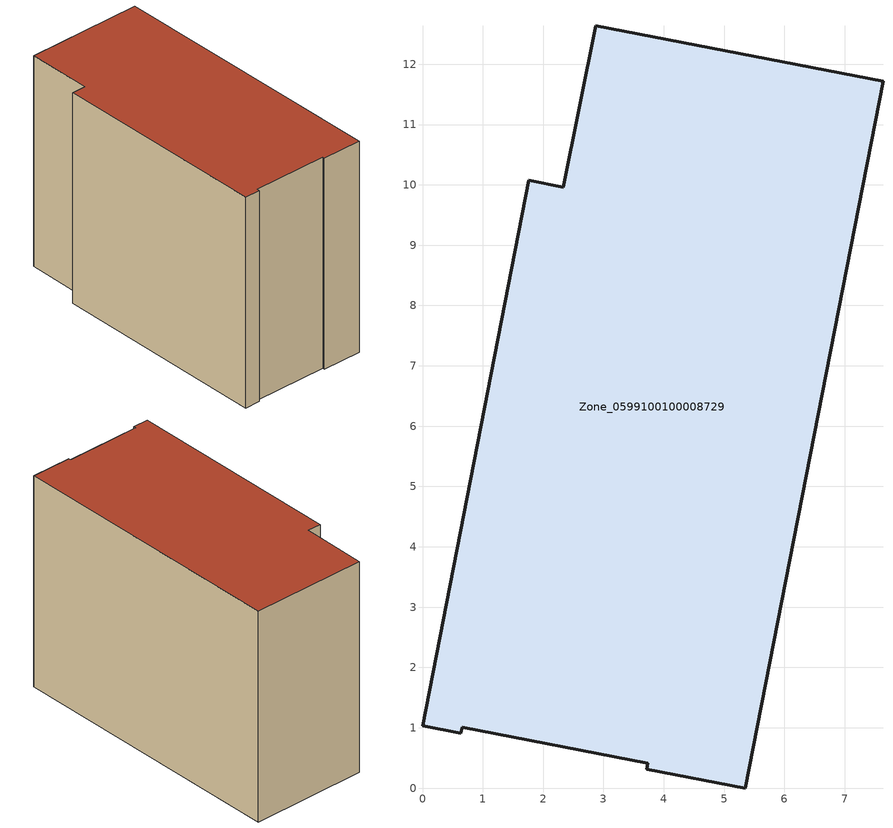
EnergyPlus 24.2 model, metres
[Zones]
Zone_0599100100008729
 floor ground (C_G): 2.88,12.63 7.63,11.72 5.35,0 3.71,0.32 3.73,0.41 0.66,1.01 0.64,0.91 0,1.03 1.76,10.08 2.33,9.96 z0
 wall outside (C_F): 7.63,11.72 2.88,12.63 2.33,9.96 1.76,10.08 0,1.03 0.64,0.91 0.66,1.01 3.73,0.41 3.71,0.32 5.35,0 7.63,11.72 z0:8.96
 roof outside (C_R): 2.33,9.96 1.76,10.08 0,1.03 0.64,0.91 0.66,1.01 3.73,0.41 3.71,0.32 5.35,0 7.63,11.72 2.88,12.63 z8.96
[BUILDING]
Pand.0599100100008729: North Axis=0; Terrain=City; Loads Convergence Tolerance Value=0.04; Temperature Convergence Tolerance Value=0.4; Solar Distribution=FullExterior; Maximum Number of Warmup Days=25; Minimum Number of Warmup Days=1
[Site:Location]
Rotterdam.The.Hague.AP_ZH_NLD Design_Conditions: Latitude=51.96; Longitude=4.45; Time Zone=1; Elevation=-4.5
[SITE:GROUNDTEMPERATURE:BUILDINGSURFACE]
18, 18, 18, 18, 18, 18, 18, 18, 18, 18, 18, 18
[MATERIAL] Thermal Absorptance=0.9; Solar Absorptance=0.7; Visible Absorptance=0.7
Name | Roughness | Thickness | Conductivity | Density | Specific Heat
G.TC.2015-2018 | MediumSmooth | 0.15 | 0.0428571 | 540 | 1210
F.TC.2015-2018 | Rough | 0.3 | 0.0666667 | 1920 | 840
R.TC.2015-2018 | MediumRough | 0.2 | 0.0333333 | 1500 | 1000
[CONSTRUCTION]
C_G: G.TC.2015-2018
C_F: F.TC.2015-2018
C_R: R.TC.2015-2018
[ZONE]
Zone_0599100100008729: Type=1; Multiplier=1; Ceiling Height=Autocalculate; Volume=Autocalculate; Floor Area=autocalculate; Part of Total Floor Area=Yes
[ZONEINFILTRATION:DESIGNFLOWRATE]
Infil_Zone_0599100100008729: Zone or ZoneList or Space or SpaceList=Zone_0599100100008729; Schedule=AlwaysOn; Design Flow Rate Calculation Method=Flow/Area; Flow Rate per Floor Area=0.0015; Constant Term Coefficient=1; Temperature Term Coefficient=0; Velocity Term Coefficient=0; Velocity Squared Term Coefficient=0
[HVACTEMPLATE:ZONE:IDEALLOADSAIRSYSTEM]
Zone_0599100100008729: Maximum Heating Supply Air Temperature=50; Minimum Cooling Supply Air Temperature=13; Maximum Heating Supply Air Humidity Ratio=0.0156; Minimum Cooling Supply Air Humidity Ratio=0.0077; Heating Limit=NoLimit; Cooling Limit=NoLimit; Dehumidification Control Type=ConstantSensibleHeatRatio; Cooling Sensible Heat Ratio=0.7; Dehumidification Setpoint=60; Humidification Control Type=None; Humidification Setpoint=30; Outdoor Air Method=None; Outdoor Air Flow Rate per Person=0.00944; Outdoor Air Flow Rate per Zone Floor Area=0; Outdoor Air Flow Rate per Zone=0; Demand Controlled Ventilation Type=None; Outdoor Air Economizer Type=NoEconomizer; Heat Recovery Type=None; Sensible Heat Recovery Effectiveness=0.7; Latent Heat Recovery Effectiveness=0.65
[ZONECONTROL:THERMOSTAT]
ThermostatControl_Zone_0599100100008729: Zone or ZoneList=Zone_0599100100008729; Control Type Schedule=DualSetpointControlType; Control 1=Thermostat_Zone_0599100100008729; Temperature Difference Between Cutout And Setpoint=0
[THERMOSTATSETPOINT:DUALSETPOINT]
Thermostat_Zone_0599100100008729: Heating Setpoint Temperature Schedule=HeatingSetpoint_Zone_0599100100008729; Cooling Setpoint Temperature Schedule=CoolingSetpoint_Zone_0599100100008729
[SCHEDULE:COMPACT]
HeatingSetpoint_Zone_0599100100008729: Through: 12/31, For: AllDays, Until: 24:00, 21
CoolingSetpoint_Zone_0599100100008729: Through: 12/31, For: AllDays, Until: 24:00, 24
DualSetpointControlType: Through: 12/31, For: AllDays, Until: 24:00, 4
AlwaysOn: Through: 12/31, For: AllDays, Until: 24:00, 1
